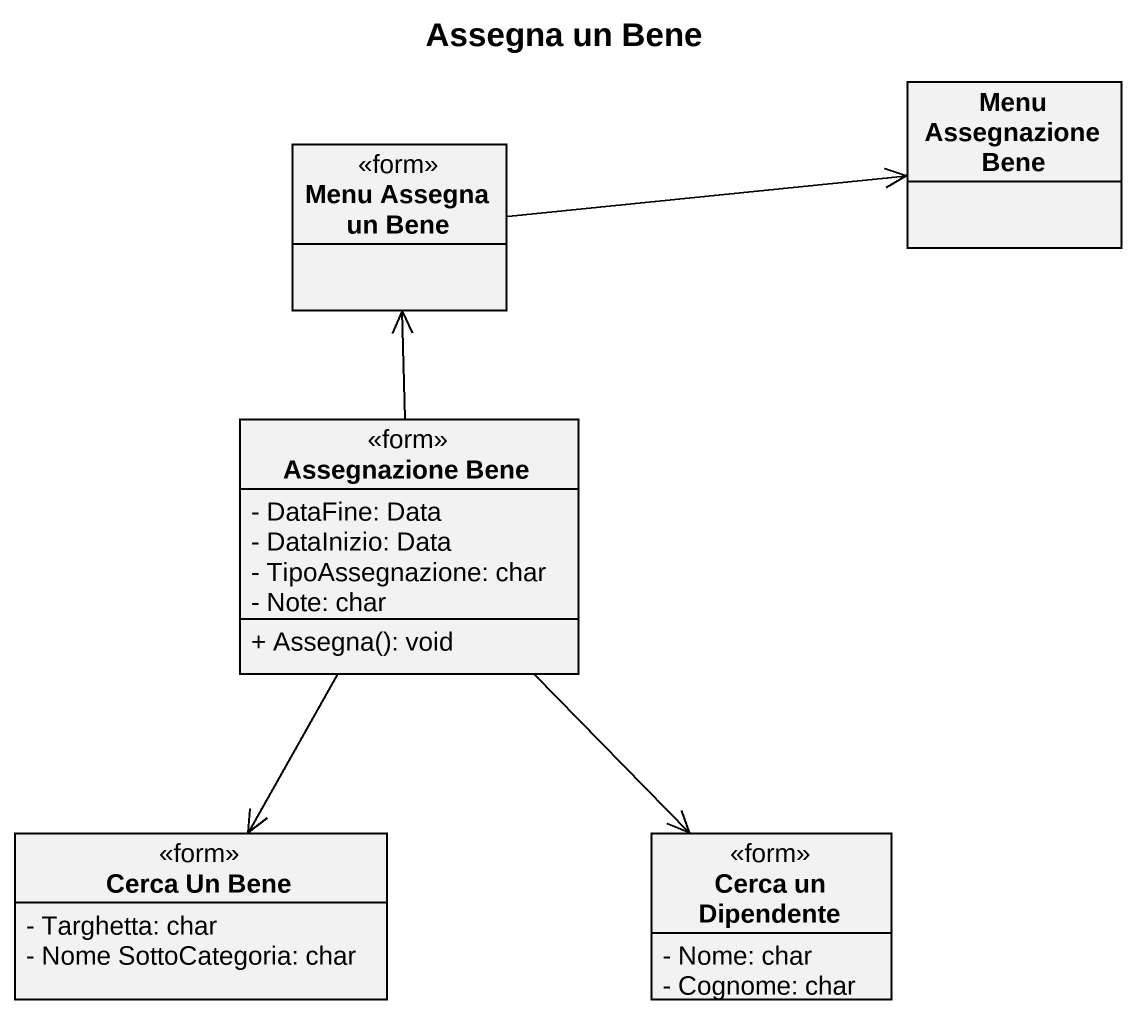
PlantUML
@startuml
title Assegna un Bene
hide circle
hide empty members
skinparam classAttributeIconSize 0
class "Menu Assegna un Bene" as Menu_Assegna_un_Bene <<form>>
class "Menu Assegnazione Bene" as Menu_Assegnazione_Bene
class "Assegnazione Bene" as Assegnazione_Bene <<form>> {
  - DataFine: Data
  - DataInizio: Data
  - TipoAssegnazione: char
  - Note: char
  + Assegna(): void
}
class "Cerca Un Bene" as Cerca_Un_Bene <<form>> {
  - Targhetta: char
  - Nome SottoCategoria: char
}
class "Cerca un Dipendente" as Cerca_un_Dipendente <<form>> {
  - Nome: char
  - Cognome: char
}
Menu_Assegna_un_Bene -right-> Menu_Assegnazione_Bene
Assegnazione_Bene -up-> Menu_Assegna_un_Bene
Assegnazione_Bene --> Cerca_Un_Bene
Assegnazione_Bene --> Cerca_un_Dipendente
@enduml
